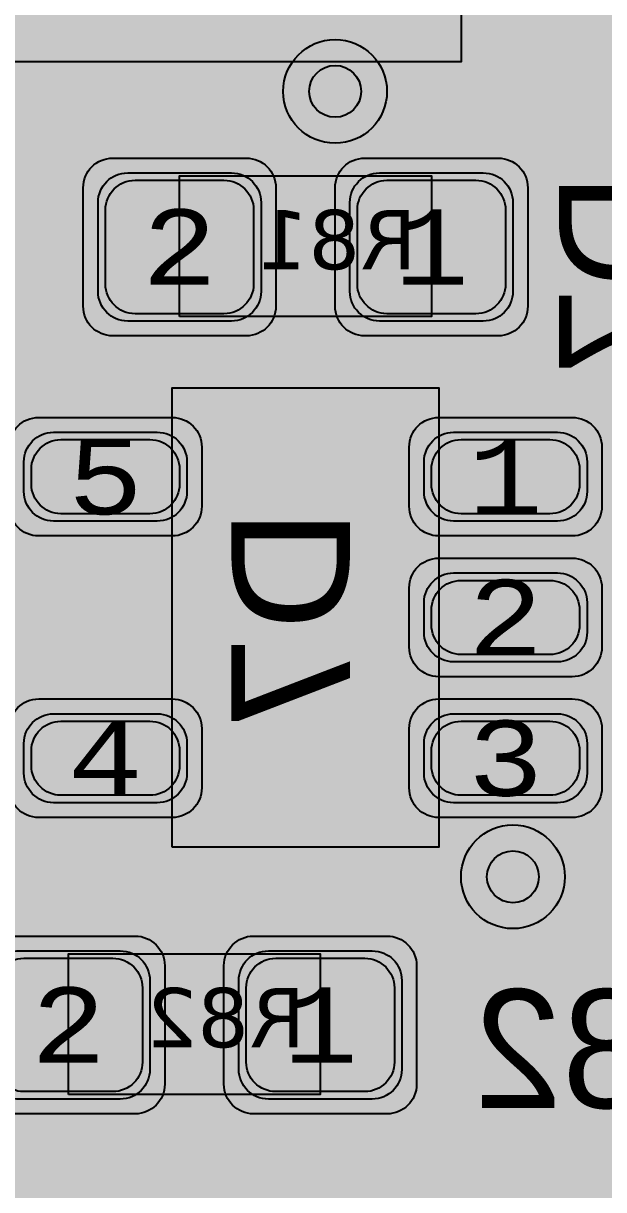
# Model space of a CAD drawing. Extents: x -98 to 119, y -207 to 98.
# Drawn here: x -21.4 to -17.49, y 1.39 to 9.26 of the extents above; entities that cross this region are included whole.
import ezdxf
from ezdxf.enums import TextEntityAlignment as Align

# ---------------------------------------------------------------- set-up
doc = ezdxf.new("R2010")
doc.units = 0
doc.header["$MEASUREMENT"] = 0
for name, color, linetype in [('ASSEMBLY_OUTLINES_BTM', 191, 'CONTINUOUS'), ('ASSEMBLY_PART_NUMBERS_BTM', 191, 'CONTINUOUS'), ('ASSEMBLY_PART_NUMBERS_TOP', 102, 'CONTINUOUS'), ('ASSEMBLY_REF_DES_BTM', 191, 'CONTINUOUS'), ('BOARD_OUTLINE', 10, 'CONTINUOUS'), ('DRILL_DRAWING', 21, 'CONTINUOUS'), ('GENERATED_SILKSCREEN_BTM', 255, 'CONTINUOUS'), ('MANUFACTURING_OUTLINES', 10, 'CONTINUOUS'), ('PART_PADS_SMD_BTM', 230, 'CONTINUOUS'), ('PIN_NUMBERS_BTM', 8, 'CONTINUOUS'), ('PIN_NUMBERS_TOP', 8, 'CONTINUOUS'), ('PLACEMENT_OUTLINES_BTM', 222, 'CONTINUOUS'), ('PLANE_DATA_LAYER_BOTTOM', 230, 'CONTINUOUS'), ('PLANE_DATA_LAYER_TOP', 150, 'CONTINUOUS'), ('PLANE_SHAPES_LAYER_BOTTOM', 230, 'CONTINUOUS'), ('PLANE_SHAPES_LAYER_TOP', 150, 'CONTINUOUS'), ('ROUTE_BORDER', 151, 'CONTINUOUS'), ('SILKSCREEN_OUTLINES_BTM', 211, 'CONTINUOUS'), ('SILKSCREEN_REF_DES_BTM', 211, 'CONTINUOUS'), ('SOLDERMASK_PADS_BTM', 12, 'CONTINUOUS'), ('SOLDERPASTE_PADS_BTM', 12, 'CONTINUOUS'), ('TRACES_LAYER_BOTTOM', 230, 'CONTINUOUS'), ('TRACES_LAYER_TOP', 150, 'CONTINUOUS'), ('VIA_HOLES_LAYER_BOTTOM', 30, 'CONTINUOUS'), ('VIA_HOLES_LAYER_TOP', 30, 'CONTINUOUS'), ('VIA_PADS_LAYER_BOTTOM', 230, 'CONTINUOUS'), ('VIA_PADS_LAYER_TOP', 150, 'CONTINUOUS')]:
    doc.layers.add(name, color=color, linetype=linetype)
doc.styles.add('COURIER_NEW', font='COUR.TTF')
doc.styles.add('VERDANA', font='verdana.TTF')
doc.styles.add('VERIBEST_GERBER_0', font='txt')

msp = doc.modelspace()

# ---------------------------------------------------------------- hatches: boundary and pattern name
at = {"layer": 'PLANE_DATA_LAYER_BOTTOM'}
h = msp.add_hatch(color=256, dxfattribs=at)
h.paths.add_polyline_path([(-96.5, 0, -1), (96.5, 0, -1)], flags=0)
h.paths.add_polyline_path([(92.251979, -7.43598, 0.72698816), (92.479659, -3.637852, -0.30860979), (92.431259, -3.566904, -0.00963525), (92.431316, -3.563968, 0.00963501), (92.5, -0.000006), (92.5, 0.000001, 0.05332526), (90.407665, 19.562826, -0.05332692), (90.405941, 19.578942), (90.405941, 19.578943, -0.23821791), (90.436919, 19.640273, 0.66175504), (89.584154, 23.221888, -0.29529758), (89.523137, 23.277841, 0.02240102), (87.08146, 31.194059, -0.0862063), (87.076996, 31.219756), (87.076996, 31.219757, -0.21018391), (87.101696, 31.275919, 0.67938251), (85.774921, 34.749845, -0.30186499), (85.705267, 34.797373, 0.04791583), (77.514669, 50.475005, -0.14530744), (77.502324, 50.516585, -0.1239887), (77.511414, 50.552678, 0.60660899), (75.516892, 53.486368, -0.27423899), (75.44586, 53.517962, 0.02152308), (70.565432, 59.806101, -0.17759524), (70.547363, 59.855368), (70.547363, 59.855369, -0.1118333), (70.5548, 59.888203, 0.66175545), (68.116894, 62.64715, -0.29529737), (68.036725, 62.667806, 0.05833458), (51.722715, 76.687749, -0.24933783), (51.689123, 76.750923), (51.689123, 76.750924, -0.06075989), (51.691357, 76.76924, 0.7149664), (48.509213, 78.818582, -0.31487112), (48.42205, 78.81342, 0.02280668), (41.042088, 82.896302, -0.28513695), (40.999698, 82.964591), (40.999698, 82.964596, -0.00424702), (40.999709, 82.965891, 0.64704661), (37.697353, 84.5176, -0.28975486), (37.616734, 84.505806, 0.05294354), (19.031563, 90.52099, -0.30833592), (18.972104, 90.582877, 0.69698225), (15.284156, 91.27756, -0.30833961), (15.206255, 91.241547, 0.02237069), (6.993138, 92.235275, -0.31520437), (6.925536, 92.290658, 0.71588806), (3.14462, 92.496703, -0.31520526), (3.0714, 92.448994, 0.06346806), (-20.215283, 90.264015, -0.32014225), (-20.296827, 90.298428, 0.72963938), (-23.995319, 89.386755, -0.32014403), (-24.051528, 89.318386, 0.01866354), (-30.645576, 87.275991, -0.30986574), (-30.72878, 87.298418, 0.70117084), (-34.249879, 85.978007, -0.00275269), (-34.249874, 85.977168, -0.30685575), (-34.29782, 85.9064, 0.04916641), (-50.410548, 77.556603, -0.32354836), (-50.499711, 77.561018, 0.73921276), (-53.660594, 75.408706, -0.07516987), (-53.657188, 75.386179), (-53.657188, 75.386178, -0.24247942), (-53.68916, 75.324127, 0.01996774), (-59.527063, 70.80098, -0.29848709), (-59.610009, 70.791065, 0.55672441), (-62.5, 69), (-62.5, 68.999999, 0.08270852), (-62.392031, 68.351756, -0.29848757), (-62.412702, 68.270818, 0.06718659), (-78.279974, 49.27977, -0.27781781), (-78.350169, 49.24438, 0.43635087), (-80.5, 47.25), (-80.5, 47.249999, 0.14146633), (-80.192238, 46.184011, -0.14146588), (-80.180512, 46.143397), (-80.180512, 46.143396, -0.13119073), (-80.190652, 46.105416, 0.01929482), (-83.506407, 39.786053, -0.3122068), (-83.581614, 39.742899, 0.43912347), (-85.75, 37.75, 0.20482962), (-85.131688, 36.303992, -0.20483071), (-85.10813, 36.248899), (-85.10813, 36.248898, -0.10091901), (-85.114214, 36.219062, 0.04809776), (-90.466303, 19.289839, -0.31487042), (-90.530154, 19.230281, 0.71496565), (-91.24073, 15.512631, -0.26937831), (-91.202277, 15.446437), (-91.202277, 15.446436, -0.04192983), (-91.203345, 15.433723, 0.01884133), (-92.106444, 8.523669, -0.32827121), (-92.166453, 8.456161, 0.35402801), (-93.75, 6.5), (-93.75, 6.499999, 0.3147083), (-92.438077, 4.622088, -0.31470689), (-92.388093, 4.55054), (-92.388093, 4.550537, -0.01228575), (-92.388185, 4.546794, 0.01229418), (-92.5, 0.00001), (-92.5, -0.000004, 0.05293339), (-90.438132, -19.421494, -0.32940864), (-90.475468, -19.504015, 0.27173254), (-91.5, -21.25, 0.40159771), (-89.586502, -23.248128, -0.32940451), (-89.516056, -23.305059, 0.02130735), (-87.207653, -30.839509, -0.32217733), (-87.232533, -30.924924, 0.23066593), (-88, -32.499999), (-88, -32.5, 0.43149503), (-85.882787, -34.496562, -0.3221788), (-85.807634, -34.544174, 0.04801617), (-77.643233, -50.277018, -0.30387878), (-77.644537, -50.3618, 0.152519), (-78, -51.499999), (-78, -51.5, 0.48198292), (-75.552374, -53.449264, -0.30388342), (-75.473145, -53.479475, 0.02199125), (-70.483925, -59.90214, -0.3186215), (-70.47622, -59.989968, 0.72539906), (-67.952631, -62.834176, -0.31862421), (-67.866344, -62.852281, 0.06239253), (-50.265124, -77.650932, -0.25435623), (-50.230332, -77.714899), (-50.230332, -77.7149, -0.03445317), (-50.231054, -77.725364, 0.03445193), (-50.25, -78), (-50.25, -78.000001, 0.60330822), (-47.119729, -79.649997, -0.29136265), (-47.037917, -79.64725, 0.02294124), (-39.54278, -83.621879, -0.2900128), (-39.499155, -83.690765), (-39.499155, -83.690766, -0.00713035), (-39.499186, -83.692939, 0.00713296), (-39.5, -83.749994), (-39.5, -83.75, 0.65808296), (-36.126004, -85.203319, -0.29776298), (-36.043963, -85.188513, 0.04901634), (-18.771876, -90.575199, -0.30186131), (-18.712566, -90.635139, 0.67938177), (-15.056336, -91.31372, -0.30186438), (-14.979467, -91.279054, 0.02174912), (-6.993138, -92.235275, -0.31520437), (-6.925536, -92.290658, 0.71588806), (-3.14462, -92.496703, -0.31520526), (-3.0714, -92.448994, 0.06250827), (19.869968, -90.340657, -0.3455664), (19.954737, -90.381493, 0.79435682), (23.75, -89.500001), (23.75, -89.499973, 0.00508686), (23.749586, -89.459281, -0.34558849), (23.806159, -89.384097, 0.02146945), (31.383958, -87.013201, -0.31444693), (31.468175, -87.035889, 0.70013084), (35, -85.75), (35, -85.749988, 0.00909926), (34.998675, -85.677212, -0.00905723), (34.998625, -85.674452), (34.998625, -85.674439, -0.3044722), (35.045955, -85.60392, 0.04798546), (50.721249, -77.353765, -0.31444166), (50.808431, -77.356288, 0.61621831), (54, -75.75), (54, -75.749999, 0.06775817), (53.927211, -75.215343, -0.06775352), (53.924438, -75.194974), (53.924438, -75.194973, -0.24153729), (53.95619, -75.13308, 0.02236582), (60.452055, -70.01285, -0.31311155), (60.538488, -70.003709, 0.71009535), (63.344013, -67.475653, -0.09971759), (63.33807, -67.446151), (63.33807, -67.44615, -0.20692806), (63.362073, -67.390635, 0.05820555), (77.187807, -50.973449, -0.31748667), (77.269693, -50.94147, 0.72222414), (79.294241, -47.729048, -0.17387366), (79.276877, -47.680625, -0.13609457), (79.287761, -47.641379, 0.02052348), (82.926938, -40.980152, -0.3530032), (83.013777, -40.939997, 0.48811211), (85.5, -39), (85.5, -38.999999, 0.2400736), (84.675602, -37.381988, -0.24007295), (84.644192, -37.320342), (84.644192, -37.320341, -0.10410562), (84.650658, -37.289623, 0.05054674), (90.411157, -19.546683, -0.32146983), (90.476988, -19.487077, 0.38127918), (92.25, -17.5, 0.2751437), (91.203224, -15.741772, -0.27514249), (91.163342, -15.674784), (91.163342, -15.674783, -0.04255495), (91.164442, -15.661882, 0.02223578), (92.195155, -7.50356, -0.31919634)], flags=0)
at = {"layer": 'PLANE_DATA_LAYER_TOP'}
h = msp.add_hatch(color=256, dxfattribs=at)
h.paths.add_polyline_path([(-6.108675, 6.859123, -0.19890996), (-6.130993, 6.805242), (-6.938917, 5.997318, -0.19891337), (-6.992799, 5.975), (-8.196348, 5.975, -0.21321496), (-8.253104, 6.000355, 0.28464209), (-8.859436, 6.178429, -0.49537014), (-8.955884, 6.25189), (-8.955884, 18.794364, 0.19891237), (-9.065719, 19.059529), (-9.979495, 19.973305, 0.19891306), (-10.244661, 20.08314), (-23.60686, 20.08314, 0.19891306), (-23.872026, 19.973305), (-25.055165, 18.790166, 0.16951662), (-25.162578, 18.567553, -0.38128398), (-25.238286, 18.5), (-25.54, 18.5, 0.41421356), (-25.79, 18.25), (-25.79, 16.75, 0.41421356), (-25.54, 16.5), (-24.04, 16.5, 0.41421356), (-23.79, 16.75), (-23.79, 18.25, 0.41421356), (-24.04, 18.5), (-24.100706, 18.5, -0.41421356), (-24.176906, 18.5762), (-24.176906, 18.576201, -0.19890996), (-24.154588, 18.630082), (-23.473848, 19.310822, -0.19891337), (-23.419966, 19.33314), (-10.431555, 19.33314, -0.19891337), (-10.377673, 19.310822), (-9.728202, 18.661351, -0.19890996), (-9.705884, 18.60747), (-9.705884, 18.447511, -0.66441001), (-9.8354, 18.39307, 0.56382555), (-11.907029, 17.86003, -0.74348693), (-12.052971, 17.86003, 6.79673641), (-12.052971, 17.13997, -0.74348693), (-11.907029, 17.13997, 0.56382555), (-9.8354, 16.60693, -0.66441001), (-9.705884, 16.552489), (-9.705884, 14.392761, -0.66818199), (-9.835966, 14.33888), (-10.918611, 15.421526, 0.19891306), (-11.183777, 15.531361), (-13.259467, 15.531361, -0.19891337), (-13.313349, 15.553679), (-14.767682, 17.008012, -0.19890996), (-14.79, 17.061893), (-14.79, 18.25, 0.41421356), (-15.04, 18.5), (-16.54, 18.5, 0.41421356), (-16.79, 18.25), (-16.79, 16.75, 0.41421356), (-16.54, 16.5), (-15.351894, 16.5, -0.19891337), (-15.298012, 16.477682), (-13.711527, 14.891196, 0.19891306), (-13.446361, 14.781361), (-11.370671, 14.781361, -0.19891337), (-11.316789, 14.759043), (-10.23026, 13.672514, -0.19890996), (-10.207942, 13.618633), (-10.207942, 12.641062, -0.58107187), (-10.322975, 12.5755, 0.48718619), (-12.157029, 11.86003, -0.74348693), (-12.302971, 11.86003, 0.86363615), (-14.75, 11.5), (-14.75, 11.499999, 0.09584071), (-14.65981, 11.033801, -0.09583941), (-14.654312, 11.005382), (-14.654312, 11.005381, -0.66818199), (-14.784394, 10.9515), (-15.017682, 11.184788, -0.19890996), (-15.04, 11.238669), (-15.04, 12.25, 0.41421356), (-15.29, 12.5), (-16.79, 12.5, 0.41421356), (-17.04, 12.25), (-17.04, 10.75, 0.25415249), (-16.926014, 10.540238, -0.25415079), (-16.891271, 10.476302, -0.41421356), (-16.967471, 10.400102), (-18.866881, 10.400102, -0.703629), (-18.915324, 10.535121, 0.22409941), (-18.46, 11.499999), (-18.46, 11.5, 0.86363615), (-20.907029, 11.86003, -0.74348693), (-21.052971, 11.86003, 0.86363615), (-23.5, 11.5), (-23.5, 11.499999, 0.22409941), (-23.044676, 10.535121, -0.703629), (-23.093119, 10.400102), (-23.862529, 10.400102, -0.41421356), (-23.938729, 10.476302, -0.25415079), (-23.903986, 10.540238, 0.25415249), (-23.79, 10.75), (-23.79, 12.25, 0.41421356), (-24.04, 12.5), (-25.54, 12.5, 0.41421356), (-25.79, 12.25), (-25.79, 10.75, 0.41421356), (-25.54, 10.5), (-25.3662, 10.5, -0.41421356), (-25.29, 10.4238), (-25.29, 10.147589, 0.19891222), (-25.143553, 9.794036), (-24.896066, 9.546549, 0.19891222), (-24.542513, 9.400102), (-19.72752, 9.400102, -0.41421356), (-19.65132, 9.323902), (-19.65132, 9.323901, -0.225286), (-19.679343, 9.264864, 0.22528876), (-19.9, 8.8), (-19.9, 8.799999, 0.34705113), (-19.439481, 8.216437, -0.13857289), (-19.403313, 8.196207), (-18.553553, 7.346447, 0.19891222), (-18.2, 7.2), (-16.803893, 7.2, -0.13857401), (-16.764013, 7.188731, 1.7877343), (-16.764013, 8.211269, -0.13857401), (-16.803893, 8.2), (-17.96133, 8.2, -0.19891337), (-18.015212, 8.222318), (-18.696207, 8.903313, -0.13857289), (-18.716437, 8.939481, 0.16439308), (-18.920657, 9.264864, -0.225286), (-18.94868, 9.323901), (-18.94868, 9.323902, -0.41421356), (-18.87248, 9.400102), (-15.818419, 9.400102, -0.19891337), (-15.764537, 9.377784), (-13.881639, 7.494886, -0.19890996), (-13.859321, 7.441005), (-13.859321, 7.338814, -0.69721023), (-13.993497, 7.289365, 0.69720854), (-15.05, 6.9), (-15.05, 6.899998, 0.01371832), (-15.049097, 6.867092, -0.01372168), (-15.048982, 6.862912), (-15.048982, 6.862911, -0.19890996), (-15.0713, 6.80903), (-16.112012, 5.768318, -0.19891337), (-16.165894, 5.746), (-21.262481, 5.746, -0.539697), (-21.332402, 5.85249, 0.10255751), (-21.25, 6.25, 1), (-23.25, 6.25, 0.10255751), (-23.167598, 5.85249, -0.539697), (-23.237519, 5.746), (-23.277611, 5.746, -0.19891337), (-23.331493, 5.768318), (-23.628339, 6.065165, 0.13632015), (-23.803107, 6.163941, -0.15700274), (-23.842802, 6.188548, 0.69787183), (-24.9, 5.8), (-24.9, 5.799998, 0.057431), (-24.884272, 5.66352, -0.05743218), (-24.882274, 5.646187), (-24.882274, 5.646186, -0.66818199), (-25.012356, 5.592305), (-26.347358, 6.927307, -0.19890996), (-26.369676, 6.981188), (-26.369676, 20.190805, -0.55272439), (-26.260405, 20.259454, 0.53669234), (-25.400734, 20.770336, -0.18609111), (-25.378509, 20.820451), (-25.17216, 21.0268, -0.19891337), (-25.118278, 21.049118), (-8.681722, 21.049118, -0.19891337), (-8.62784, 21.0268), (-8.421491, 20.820451, -0.18609111), (-8.399266, 20.770336, 0.47454109), (-7.651, 20.218795, -0.34961115), (-7.564363, 20.179929), (-7.555341, 20.162448, -0.1196741), (-7.546855, 20.127502), (-7.546855, 20.127501, -0.24296042), (-7.57894, 20.06537, 0.6195968), (-7.300624, 18.296257, -0.81217039), (-7.315336, 18.147824, 0.1710464), (-7.540166, 18.040165), (-7.558012, 18.022318, -0.19891337), (-7.611894, 18), (-7.899996, 18, 0.20768435), (-7.900002, 17.999998), (-8.749998, 17.150002), (-8.75, 17.149996), (-8.75, 12.850004), (-8.749997, 12.849999), (-6.150001, 10.250003), (-6.150001, 10.250001), (-6.149999, 10.25, -0.28090714), (-6.108675, 10.18225)], flags=0)
h.paths.add_polyline_path([(-20.907029, 17.13997, 6.79673641), (-20.907029, 17.86003, -0.74348693), (-21.052971, 17.86003, 6.79673641), (-21.052971, 17.13997, -0.74348693)], flags=0)
at = {"layer": 'PLANE_SHAPES_LAYER_BOTTOM'}
h = msp.add_hatch(color=256, dxfattribs=at)
h.paths.add_polyline_path([(-96.5, 0, -1), (96.5, 0, -1)], flags=0)
h.paths.add_polyline_path([(-92.5, 0, -1), (92.5, 0, -1)], flags=0)
at = {"layer": 'PLANE_SHAPES_LAYER_TOP'}
h = msp.add_hatch(color=256, dxfattribs=at)
h.paths.add_polyline_path([(-96.31345, 0, -1), (96.81345, 0, -1)], flags=0)
h.paths.add_polyline_path([(-92.25, 0, -1), (92.75, 0, -1)], flags=0)
msp.add_hatch(color=256, dxfattribs=at).paths.add_polyline_path([(-10, -24), (-25.75, -24), (-30.25, -19.5), (-30.25, -15.25), (-32, -15.25), (-32, 32.75), (-10, 32.75)], flags=0)
at = {"layer": 'VIA_HOLES_LAYER_BOTTOM'}
h = msp.add_hatch(color=256, dxfattribs=at)
edge = h.paths.add_edge_path()
edge.add_arc((-19.3, 8.8), 0.175, 0, 360)
h = msp.add_hatch(color=256, dxfattribs=at)
edge = h.paths.add_edge_path()
edge.add_arc((-18.1, 3.5), 0.175, 0, 360)
at = {"layer": 'VIA_HOLES_LAYER_TOP'}
h = msp.add_hatch(color=256, dxfattribs=at)
edge = h.paths.add_edge_path()
edge.add_arc((-19.3, 8.8), 0.175, 0, 360)
h = msp.add_hatch(color=256, dxfattribs=at)
edge = h.paths.add_edge_path()
edge.add_arc((-18.1, 3.5), 0.175, 0, 360)

# ---------------------------------------------------------------- linework, layer by layer
at = {"layer": 'ASSEMBLY_OUTLINES_BTM'}
for points, const_width in [([(-26.05, 9), (-26.05, 14), (-18.45, 14), (-18.45, 9)], 0.2), ([(-20.4, 3.7), (-20.4, 6.8), (-18.6, 6.8), (-18.6, 3.7)], 0.1)]:
    msp.add_lwpolyline(points, close=True, dxfattribs=dict(at, const_width=const_width))
for points in [[(-20.35, 7.28), (-20.35, 8.23), (-18.65, 8.23), (-18.65, 7.28)], [(-21.1, 2.03), (-21.1, 2.98), (-19.4, 2.98), (-19.4, 2.03)]]:
    msp.add_lwpolyline(points, close=True, dxfattribs=at)
at = {"layer": 'BOARD_OUTLINE', "const_width": 0.1}
msp.add_lwpolyline([(-97.5, 0, -1), (97.5, 0, -1)], format="xyb", close=True, dxfattribs=at)
at = {"layer": 'GENERATED_SILKSCREEN_BTM', "const_width": 0.15}
for points in [[(-18.449995, 9, -0.41421356), (-18.45, 8.999995), (-18.924997, 8.999995, 0.00000686), (-18.925003, 9.000005), (-18.450005, 9.000005), (-18.450005, 13.999995), (-26.049995, 13.999995), (-26.049995, 9.000005), (-19.674997, 9.000005, 0.00000686), (-19.675003, 8.999995), (-26.05, 8.999995, -0.41421356), (-26.050005, 9), (-26.050005, 14, -0.41421356), (-26.05, 14.000005), (-18.45, 14.000005, -0.41421356), (-18.449995, 14), (-18.449995, 9)], [(-19.207902, 8.230005, 0.00001223), (-19.207911, 8.229995), (-19.792089, 8.229995, 0.00001223), (-19.792098, 8.230005), (-19.207902, 8.230005)], [(-19.216156, 7.279995), (-19.783844, 7.279995, 0.00001164), (-19.783836, 7.280005), (-19.216164, 7.280005, 0.00001164), (-19.216156, 7.279995)], [(-18.599995, 6.556176, 0.00000979), (-18.600005, 6.556172), (-18.600005, 6.799995), (-20.399995, 6.799995), (-20.399995, 6.556172, 0.00000979), (-20.400005, 6.556176), (-20.400005, 6.8, -0.41421356), (-20.4, 6.800005), (-18.6, 6.800005, -0.41421356), (-18.599995, 6.8), (-18.599995, 6.556176)], [(-20.399995, 4.656172, 0.00000979), (-20.400005, 4.656176), (-20.400005, 5.843824, 0.00000979), (-20.399995, 5.843828), (-20.399995, 4.656172)], [(-18.599995, 5.606176, 0.00000979), (-18.600005, 5.606172), (-18.600005, 5.843828, 0.00000979), (-18.599995, 5.843824), (-18.599995, 5.606176)], [(-18.599995, 4.656176, 0.00000979), (-18.600005, 4.656172), (-18.600005, 4.893828, 0.00000979), (-18.599995, 4.893824), (-18.599995, 4.656176)], [(-18.599995, 3.7, -0.41421356), (-18.6, 3.699995), (-20.4, 3.699995, -0.41421356), (-20.400005, 3.7), (-20.400005, 3.943824, 0.00000979), (-20.399995, 3.943828), (-20.399995, 3.700005), (-18.600005, 3.700005), (-18.600005, 3.943828, 0.00000979), (-18.599995, 3.943824), (-18.599995, 3.7)], [(-19.957902, 2.980005, 0.00001223), (-19.957911, 2.979995), (-20.542089, 2.979995, 0.00001223), (-20.542098, 2.980005), (-19.957902, 2.980005)], [(-19.966156, 2.029995), (-20.533844, 2.029995, 0.00001164), (-20.533836, 2.030005), (-19.966164, 2.030005, 0.00001164), (-19.966156, 2.029995)]]:
    msp.add_lwpolyline(points, format="xyb", dxfattribs=at)
for points in [[(-17.79, 7.7116), (-17.7916, 7.7156), (-17.7924, 7.718), (-17.7932, 7.722), (-17.7932, 8.1268), (-17.7916, 8.1324), (-17.7876, 8.1364), (-17.7828, 8.1412), (-17.7772, 8.1428), (-17.0092, 8.1428)], [(-17.7604, 8.1092), (-17.7604, 7.7276), (-17.6596, 7.6028), (-17.1268, 7.6028), (-17.026, 7.7276), (-17.026, 8.1092), (-17.7604, 8.1092)], [(-17.1188, 7.5708), (-17.6676, 7.5708), (-17.6716, 7.5716), (-17.674, 7.5732), (-17.6764, 7.5732), (-17.6772, 7.574), (-17.678, 7.5756), (-17.6804, 7.5764), (-17.79, 7.7116)], [(-17.002, 7.2484), (-17.7692, 6.8172), (-17.7732, 6.8156), (-17.7764, 6.8156), (-17.7796, 6.8156), (-17.7828, 6.8172), (-17.7876, 6.8196), (-17.7908, 6.8228), (-17.7924, 6.8268), (-17.7932, 6.8308), (-17.7932, 7.3708), (-17.7916, 7.3764), (-17.7876, 7.3804), (-17.7828, 7.3836), (-17.7764, 7.3844), (-17.7708, 7.3836), (-17.7652, 7.3804), (-17.7612, 7.3764), (-17.7604, 7.3708), (-17.7604, 6.858), (-17.0172, 7.2756)], [(-18.444, 2.7232), (-18.5784, 2.6136), (-18.5808, 2.6096), (-18.5816, 2.6064), (-18.5832, 2.604), (-18.584, 2.6008), (-18.584, 2.4912), (-18.5832, 2.488), (-18.5816, 2.4832), (-18.5808, 2.4792), (-18.5784, 2.4776), (-18.0456, 2.0448), (-18.0456, 1.9592), (-18.568, 1.9592), (-18.5736, 1.9576), (-18.5784, 1.9544), (-18.5808, 1.9488), (-18.5816, 1.9424), (-18.5808, 1.9368), (-18.5784, 1.9312), (-18.5736, 1.928), (-18.568, 1.9264), (-18.0288, 1.9264), (-18.0224, 1.928), (-18.0184, 1.932), (-18.0144, 1.936), (-18.0128, 1.9424), (-18.0128, 2.052), (-18.0136, 2.0544), (-18.0152, 2.06), (-18.0168, 2.0624), (-18.0176, 2.064), (-18.02, 2.0656), (-18.552, 2.4992), (-18.552, 2.5928), (-18.4272, 2.6936), (-18.1688, 2.6936), (-18.0384, 2.5872), (-18.0328, 2.5856), (-18.0272, 2.5864), (-18.0224, 2.5888), (-18.0184, 2.5936), (-18.016, 2.5984), (-18.0152, 2.604), (-18.016, 2.6096), (-18.0176, 2.612), (-18.02, 2.6136), (-18.1544, 2.7232), (-18.1576, 2.724), (-18.1592, 2.7248), (-18.1608, 2.7256), (-18.164, 2.7264), (-18.4336, 2.7264), (-18.4368, 2.7256), (-18.4384, 2.7248), (-18.4408, 2.724), (-18.444, 2.7232)], [(-17.412, 2.7264), (-17.7056, 2.7264), (-17.7088, 2.7256), (-17.7128, 2.7248), (-17.7168, 2.7224), (-17.7968, 2.64), (-17.8, 2.6352), (-17.8008, 2.632), (-17.8016, 2.6288), (-17.8016, 2.4368), (-17.8016, 2.4336), (-17.8008, 2.432), (-17.8008, 2.4312)], [(-17.348, 2.62), (-17.348, 2.4384), (-17.3696, 2.3696), (-17.7464, 2.3696), (-17.7696, 2.4384), (-17.7696, 2.62), (-17.6984, 2.6936), (-17.42, 2.6936), (-17.348, 2.62)], [(-17.8008, 2.4312), (-17.7752, 2.3544), (-17.8008, 2.2776), (-17.8008, 2.2752), (-17.8016, 2.272), (-17.8016, 2.0248), (-17.8016, 2.0224), (-17.8008, 2.02), (-17.8, 2.0168), (-17.7968, 2.0136), (-17.7168, 1.9312), (-17.7128, 1.928), (-17.7088, 1.9272), (-17.7056, 1.9264), (-17.412, 1.9264)], [(-17.348, 2.2688), (-17.348, 2.032), (-17.42, 1.9592), (-17.6984, 1.9592), (-17.7696, 2.032), (-17.7696, 2.2688), (-17.7464, 2.3376), (-17.3696, 2.3376), (-17.348, 2.2688)]]:
    msp.add_lwpolyline(points, dxfattribs=at)
at = {"layer": 'MANUFACTURING_OUTLINES'}
msp.add_circle((0, 0), 97.575405, dxfattribs=at)
at = {"layer": 'PART_PADS_SMD_BTM'}
for points in [[(-19.8, 7.45, -0.41421356), (-20, 7.25), (-20.7, 7.25, -0.41421356), (-20.9, 7.45), (-20.9, 8.05, -0.41421356), (-20.7, 8.25), (-20, 8.25, -0.41421356), (-19.8, 8.05)], [(-18.1, 7.45, -0.41421356), (-18.3, 7.25), (-19, 7.25, -0.41421356), (-19.2, 7.45), (-19.2, 8.05, -0.41421356), (-19, 8.25), (-18.3, 8.25, -0.41421356), (-18.1, 8.05)], [(-20.3, 6.1, -0.41421356), (-20.5, 5.9), (-21.2, 5.9, -0.41421356), (-21.4, 6.1), (-21.4, 6.3, -0.41421356), (-21.2, 6.5), (-20.5, 6.5, -0.41421356), (-20.3, 6.3)], [(-17.6, 6.1, -0.41421356), (-17.8, 5.9), (-18.5, 5.9, -0.41421356), (-18.7, 6.1), (-18.7, 6.3, -0.41421356), (-18.5, 6.5), (-17.8, 6.5, -0.41421356), (-17.6, 6.3)], [(-17.6, 5.15, -0.41421356), (-17.8, 4.95), (-18.5, 4.95, -0.41421356), (-18.7, 5.15), (-18.7, 5.35, -0.41421356), (-18.5, 5.55), (-17.8, 5.55, -0.41421356), (-17.6, 5.35)], [(-20.3, 4.2, -0.41421356), (-20.5, 4), (-21.2, 4, -0.41421356), (-21.4, 4.2), (-21.4, 4.4, -0.41421356), (-21.2, 4.6), (-20.5, 4.6, -0.41421356), (-20.3, 4.4)], [(-17.6, 4.2, -0.41421356), (-17.8, 4), (-18.5, 4, -0.41421356), (-18.7, 4.2), (-18.7, 4.4, -0.41421356), (-18.5, 4.6), (-17.8, 4.6, -0.41421356), (-17.6, 4.4)], [(-20.55, 2.2, -0.41421356), (-20.75, 2), (-21.45, 2, -0.41421356), (-21.65, 2.2), (-21.65, 2.8, -0.41421356), (-21.45, 3), (-20.75, 3, -0.41421356), (-20.55, 2.8)], [(-18.85, 2.2, -0.41421356), (-19.05, 2), (-19.75, 2, -0.41421356), (-19.95, 2.2), (-19.95, 2.8, -0.41421356), (-19.75, 3), (-19.05, 3, -0.41421356), (-18.85, 2.8)]]:
    msp.add_lwpolyline(points, format="xyb", close=True, dxfattribs=at)
at = {"layer": 'PLACEMENT_OUTLINES_BTM'}
for points in [[(-26.05, 9), (-26.05, 14), (-18.45, 14), (-18.45, 9)], [(-20.35, 7.28), (-20.35, 8.23), (-18.65, 8.23), (-18.65, 7.28)], [(-20.4, 3.7), (-20.4, 6.8), (-18.6, 6.8), (-18.6, 3.7)], [(-21.1, 2.03), (-21.1, 2.98), (-19.4, 2.98), (-19.4, 2.03)]]:
    msp.add_lwpolyline(points, close=True, dxfattribs=at)
at = {"layer": 'ROUTE_BORDER'}
msp.add_circle((0, 0), 96.5, dxfattribs=at)
at = {"layer": 'SILKSCREEN_OUTLINES_BTM'}
for points in [[(-26.05, 9), (-26.05, 14), (-18.45, 14), (-18.45, 9)], [(-20.35, 7.28), (-20.35, 8.23), (-18.65, 8.23), (-18.65, 7.28)], [(-20.4, 3.7), (-20.4, 6.8), (-18.6, 6.8), (-18.6, 3.7)], [(-21.1, 2.03), (-21.1, 2.98), (-19.4, 2.98), (-19.4, 2.03)]]:
    msp.add_lwpolyline(points, close=True, dxfattribs=at)
at = {"layer": 'SOLDERMASK_PADS_BTM'}
for points in [[(-19.7, 7.35, -0.41421356), (-19.9, 7.15), (-20.8, 7.15, -0.41421356), (-21, 7.35), (-21, 8.15, -0.41421356), (-20.8, 8.35), (-19.9, 8.35, -0.41421356), (-19.7, 8.15)], [(-18, 7.35, -0.41421356), (-18.2, 7.15), (-19.1, 7.15, -0.41421356), (-19.3, 7.35), (-19.3, 8.15, -0.41421356), (-19.1, 8.35), (-18.2, 8.35, -0.41421356), (-18, 8.15)], [(-20.2, 6, -0.41421356), (-20.4, 5.8), (-21.3, 5.8, -0.41421356), (-21.5, 6), (-21.5, 6.4, -0.41421356), (-21.3, 6.6), (-20.4, 6.6, -0.41421356), (-20.2, 6.4)], [(-17.5, 6, -0.41421356), (-17.7, 5.8), (-18.6, 5.8, -0.41421356), (-18.8, 6), (-18.8, 6.4, -0.41421356), (-18.6, 6.6), (-17.7, 6.6, -0.41421356), (-17.5, 6.4)], [(-17.5, 5.05, -0.41421356), (-17.7, 4.85), (-18.6, 4.85, -0.41421356), (-18.8, 5.05), (-18.8, 5.45, -0.41421356), (-18.6, 5.65), (-17.7, 5.65, -0.41421356), (-17.5, 5.45)], [(-20.2, 4.1, -0.41421356), (-20.4, 3.9), (-21.3, 3.9, -0.41421356), (-21.5, 4.1), (-21.5, 4.5, -0.41421356), (-21.3, 4.7), (-20.4, 4.7, -0.41421356), (-20.2, 4.5)], [(-17.5, 4.1, -0.41421356), (-17.7, 3.9), (-18.6, 3.9, -0.41421356), (-18.8, 4.1), (-18.8, 4.5, -0.41421356), (-18.6, 4.7), (-17.7, 4.7, -0.41421356), (-17.5, 4.5)], [(-20.45, 2.1, -0.41421356), (-20.65, 1.9), (-21.55, 1.9, -0.41421356), (-21.75, 2.1), (-21.75, 2.9, -0.41421356), (-21.55, 3.1), (-20.65, 3.1, -0.41421356), (-20.45, 2.9)], [(-18.75, 2.1, -0.41421356), (-18.95, 1.9), (-19.85, 1.9, -0.41421356), (-20.05, 2.1), (-20.05, 2.9, -0.41421356), (-19.85, 3.1), (-18.95, 3.1, -0.41421356), (-18.75, 2.9)]]:
    msp.add_lwpolyline(points, format="xyb", close=True, dxfattribs=at)
at = {"layer": 'SOLDERPASTE_PADS_BTM'}
for points in [[(-19.85, 7.5, -0.41421356), (-20.05, 7.3), (-20.65, 7.3, -0.41421356), (-20.85, 7.5), (-20.85, 8, -0.41421356), (-20.65, 8.2), (-20.05, 8.2, -0.41421356), (-19.85, 8)], [(-18.15, 7.5, -0.41421356), (-18.35, 7.3), (-18.95, 7.3, -0.41421356), (-19.15, 7.5), (-19.15, 8, -0.41421356), (-18.95, 8.2), (-18.35, 8.2, -0.41421356), (-18.15, 8)], [(-20.35, 6.15, -0.41421356), (-20.55, 5.95), (-21.15, 5.95, -0.41421356), (-21.35, 6.15), (-21.35, 6.25, -0.41421356), (-21.15, 6.45), (-20.55, 6.45, -0.41421356), (-20.35, 6.25)], [(-17.65, 6.15, -0.41421356), (-17.85, 5.95), (-18.45, 5.95, -0.41421356), (-18.65, 6.15), (-18.65, 6.25, -0.41421356), (-18.45, 6.45), (-17.85, 6.45, -0.41421356), (-17.65, 6.25)], [(-17.65, 5.2, -0.41421356), (-17.85, 5), (-18.45, 5, -0.41421356), (-18.65, 5.2), (-18.65, 5.3, -0.41421356), (-18.45, 5.5), (-17.85, 5.5, -0.41421356), (-17.65, 5.3)], [(-20.35, 4.25, -0.41421356), (-20.55, 4.05), (-21.15, 4.05, -0.41421356), (-21.35, 4.25), (-21.35, 4.35, -0.41421356), (-21.15, 4.55), (-20.55, 4.55, -0.41421356), (-20.35, 4.35)], [(-17.65, 4.25, -0.41421356), (-17.85, 4.05), (-18.45, 4.05, -0.41421356), (-18.65, 4.25), (-18.65, 4.35, -0.41421356), (-18.45, 4.55), (-17.85, 4.55, -0.41421356), (-17.65, 4.35)], [(-20.6, 2.25, -0.41421356), (-20.8, 2.05), (-21.4, 2.05, -0.41421356), (-21.6, 2.25), (-21.6, 2.75, -0.41421356), (-21.4, 2.95), (-20.8, 2.95, -0.41421356), (-20.6, 2.75)], [(-18.9, 2.25, -0.41421356), (-19.1, 2.05), (-19.7, 2.05, -0.41421356), (-19.9, 2.25), (-19.9, 2.75, -0.41421356), (-19.7, 2.95), (-19.1, 2.95, -0.41421356), (-18.9, 2.75)]]:
    msp.add_lwpolyline(points, format="xyb", close=True, dxfattribs=at)
at = {"layer": 'TRACES_LAYER_BOTTOM'}
for points, const_width in [([(-18.65, 7.75), (-18.65, 8.563763), (-17.309392, 9.904371), (-9.093107, 9.904371), (-7.195843, 8.007107), (-4.383685, 8.007107), (-3.70958, 7.333002), (5.041998, 7.333002), (5.275, 7.1), (5.9, 7.1)], 0.25), ([(4.7, 6.6), (4.085133, 6.6), (3.752131, 6.933002), (-3.890274, 6.933002), (-4.522548, 7.565276), (-7.486617, 7.565276), (-9.425712, 9.504371), (-16.161906, 9.504371), (-17.16645, 8.499827), (-17.16645, 3.549666), (-17.841116, 2.875), (-18.358884, 2.875), (-18.61976, 3.135876), (-18.714124, 3.135876), (-19.35, 2.5)], 0.25), ([(-20.35, 7.75), (-20.3, 7.75), (-19.3, 8.75), (-19.3, 8.8)], 0.5), ([(-22.15, 7.75), (-20.35, 7.75)], 0.35), ([(-20.35, 7.75), (-20.35, 7.196721), (-20.571721, 6.975), (-20.571721, 6.969179), (-20.85, 6.6909), (-20.85, 6.2)], 0.35), ([(-18.65, 7.75), (-18.65, 7.127822), (-18.15, 6.627822), (-18.15, 6.2)], 0.35), ([(-21.1, 2.5), (-19.664124, 3.935876), (-19.664124, 5.014124), (-20.85, 6.2)], 0.35), ([(-18.15, 6.2), (-18.15, 5.25)], 0.35), ([(-20.85, 4.3), (-21.675, 4.3), (-21.925, 4.05), (-21.925, 2.003248), (-21.924998, 2.003246), (-21.924998, 1.527972), (-22.742163, 0.710807), (-28.104675, 0.710807), (-28.531368, 1.1375), (-29.7975, 1.1375)], 0.25), ([(-18.15, 4.3), (-18.15, 3.55), (-18.1, 3.5)], 0.35), ([(-21.1, 2.5), (-21.1, 1.525), (-20.85, 1.275), (-20.85, 0.7)], 0.35), ([(-19.35, 2.5), (-19.4, 2.5)], 0.35), ([(-19.35, 2.5), (-18.15, 1.3), (-18.15, 0.7)], 0.35)]:
    msp.add_lwpolyline(points, dxfattribs=dict(at, const_width=const_width))
at = {"layer": 'TRACES_LAYER_TOP'}
for points, const_width in [([(-19.3, 8.8), (-18.2, 7.7), (-16.45, 7.7)], 0.5), ([(-24.3, 5.8), (-23.893505, 5.8), (-23.464505, 5.371), (-15.979, 5.371), (-14.45, 6.9)], 0.25)]:
    msp.add_lwpolyline(points, dxfattribs=dict(at, const_width=const_width))
at = {"layer": 'VIA_HOLES_LAYER_BOTTOM'}
for centre in [(-19.3, 8.8), (-18.1, 3.5)]:
    msp.add_circle(centre, 0.175, dxfattribs=at)
at = {"layer": 'VIA_HOLES_LAYER_TOP'}
for centre in [(-19.3, 8.8), (-18.1, 3.5)]:
    msp.add_circle(centre, 0.175, dxfattribs=at)
at = {"layer": 'VIA_PADS_LAYER_BOTTOM'}
for centre in [(-19.3, 8.8), (-18.1, 3.5)]:
    msp.add_circle(centre, 0.35, dxfattribs=at)
at = {"layer": 'VIA_PADS_LAYER_TOP'}
for centre in [(-19.3, 8.8), (-18.1, 3.5)]:
    msp.add_circle(centre, 0.35, dxfattribs=at)

# ---------------------------------------------------------------- texts
at = {"layer": 'ASSEMBLY_PART_NUMBERS_BTM', "style": 'VERIBEST_GERBER_0', "text_generation_flag": 2}
for s, p in [('ERJ-3GEY0R00V', (-7, 8.21)), ('ERJ-3EKF4701V', (-19.5, 5.21)), ('ERJ-3EKF4701V', (-15, 3.04))]:
    msp.add_text(s, height=2.032, dxfattribs=at).set_placement(p, align=Align.TOP_LEFT)
msp.add_text('MMZ1608A182B', height=2.032, rotation=90, dxfattribs=at).set_placement((-20.46, 2.75), align=Align.TOP_LEFT)
at = {"layer": 'ASSEMBLY_PART_NUMBERS_TOP', "style": 'VERIBEST_GERBER_0'}
for s, p in [('ERJ-3EKF6200V', (-34.75, 9.04)), ('ERJ-3EKF6200V', (-34.75, 7.04)), ('CL10B104KB8SFNC', (-32, 3.04))]:
    msp.add_text(s, height=2.032, dxfattribs=at).set_placement(p, align=Align.TOP_LEFT)
at = {"layer": 'ASSEMBLY_REF_DES_BTM', "style": 'VERDANA', "text_generation_flag": 2}
for s, p in [('R81', (-18.75, 8)), ('R82', (-19.5, 2.75))]:
    msp.add_text(s, height=0.4, dxfattribs=at).set_placement(p, align=Align.TOP_LEFT)
msp.add_text('D7', height=0.8, rotation=90, dxfattribs=at).set_placement((-20, 6), align=Align.TOP_LEFT)
at = {"layer": 'DRILL_DRAWING', "style": 'VERIBEST_GERBER_0'}
for p in [(-19.3, 8.8), (-18.1, 3.5)]:
    msp.add_text('A', height=2, dxfattribs=at).set_placement(p, align=Align.MIDDLE_CENTER)
at = {"layer": 'PIN_NUMBERS_BTM', "style": 'COURIER_NEW'}
for s, p in [('2', (-20.35, 7.75)), ('1', (-18.65, 7.75)), ('5', (-20.85, 6.2)), ('1', (-18.15, 6.2)), ('2', (-18.15, 5.25)), ('4', (-20.85, 4.3)), ('3', (-18.15, 4.3)), ('2', (-21.1, 2.5)), ('1', (-19.4, 2.5))]:
    msp.add_text(s, height=0.508, dxfattribs=at).set_placement(p, align=Align.MIDDLE_CENTER)
at = {"layer": 'PIN_NUMBERS_TOP', "style": 'COURIER_NEW'}
for s, p in [('2', (-20.35, 7.75)), ('1', (-18.65, 7.75)), ('5', (-20.85, 6.2)), ('1', (-18.15, 6.2)), ('2', (-18.15, 5.25)), ('4', (-20.85, 4.3)), ('3', (-18.15, 4.3)), ('2', (-21.1, 2.5)), ('1', (-19.4, 2.5))]:
    msp.add_text(s, height=0.508, dxfattribs=at).set_placement(p, align=Align.MIDDLE_CENTER)
at = {"layer": 'SILKSCREEN_REF_DES_BTM', "style": 'VERIBEST_GERBER_0', "text_generation_flag": 2}
msp.add_text('D7', height=0.8, rotation=90, dxfattribs=at).set_placement((-17.79, 8.25), align=Align.TOP_LEFT)
msp.add_text('R82', height=0.8, dxfattribs=at).set_placement((-16.4, 2.74), align=Align.TOP_LEFT)

doc.saveas('drawing.dxf')
